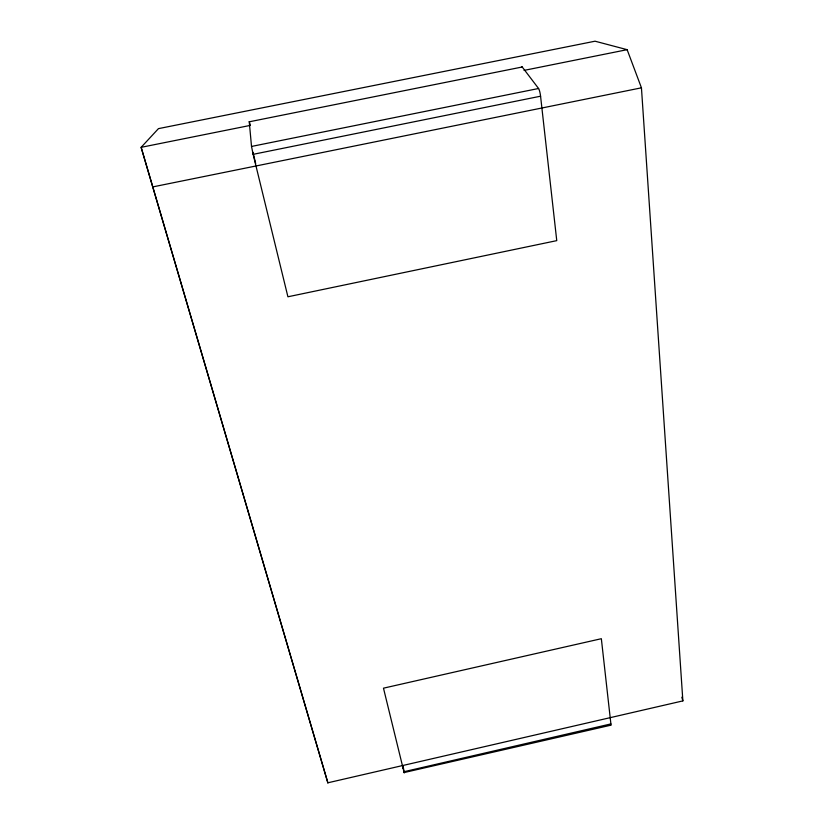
<?xml version="1.0" encoding="UTF-8"?>
<svg xmlns="http://www.w3.org/2000/svg" width="824" height="824" viewBox="0 0 824 824"><rect width="100%" height="100%" fill="white"/><g stroke="black" fill="none" stroke-linecap="round" stroke-linejoin="round"><path stroke-width="1.24" d="M610.79 725.213L404.213 772.531M327.859 782.8L682.869 700.894L641.443 87.818L627.136 49.677L595.041 41.2L158.455 128.637L141.131 147.331L327.859 782.8L141.131 147.331L250.321 125.392M403.884 771.738L610.893 723.925L601.345 638.703L383.479 688.174L404.213 772.922M249.239 121.602L251.516 146.445L253.143 154.335L540.575 96.202A6.262 1.071 80.3 0 0 538.566 88.498L522.22 66.991A6.747 1.092 80.3 0 0 521.582 67.115M152.965 186.873L641.443 87.818M249.157 121.818L522.22 66.991M524.064 70.39L627.136 49.677M251.516 146.445L538.566 88.498M249.528 122.436L250.136 124.681M681.809 697.197L682.869 700.894M252.937 152.296L255.677 163.513M402.689 765.98L403.297 768.473L402.854 765.96M253.143 154.335L287.916 296.784L556.756 240.639L540.575 96.202M403.142 766.444L404.172 772.253M610.893 723.925A4.522 0.567 76 0 1 610.213 724.306"/></g></svg>
